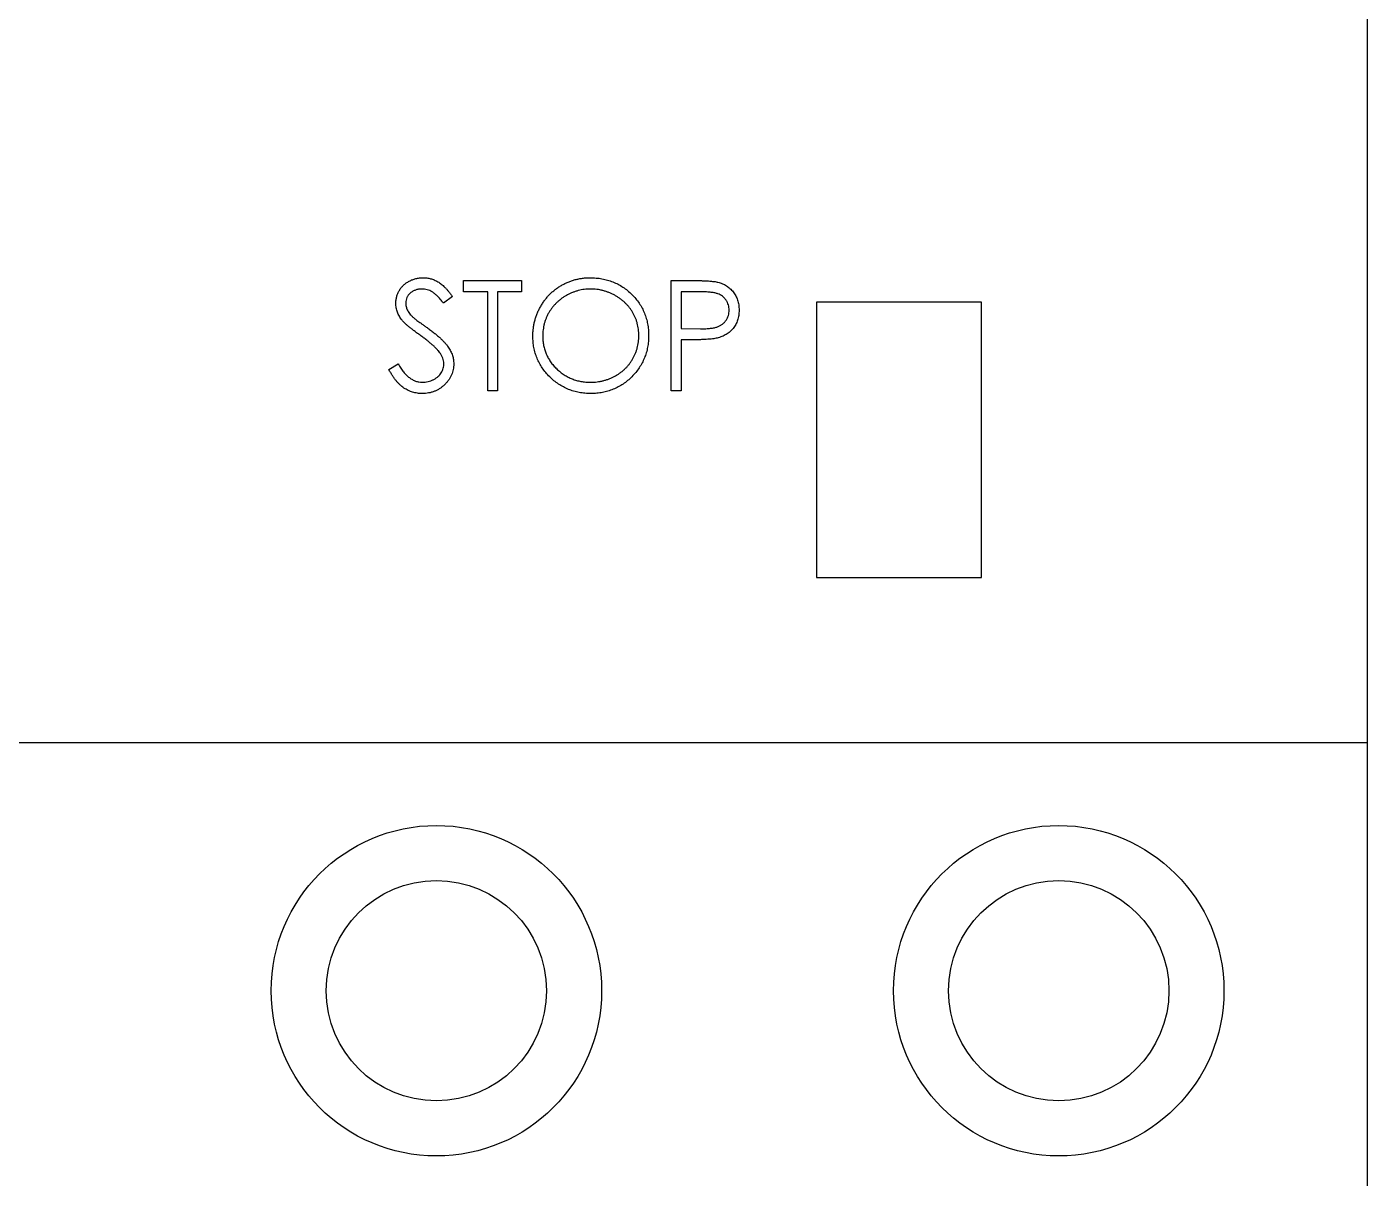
# Model space of a CAD drawing. Extents: x 325911 to 326677, y 288748 to 289948.
# Drawn here: x 326323.55 to 326347.89, y 289053.48 to 289074.38 of the extents above; entities that cross this region are included whole.
import ezdxf

# ---------------------------------------------------------------- set-up
doc = ezdxf.new("R2010")
doc.units = 0
doc.header["$MEASUREMENT"] = 0
doc.layers.add('PV-261', color=7, linetype='Continuous')

# ---------------------------------------------------------------- blocks, each defined once
blk = doc.blocks.new('Manufacturer上海良信PartName热继电器SeriesNDR2-38ShellFrameLimitingCurrentRemarkPartTypeMinCurrent1MaxCurrent38Poles3PMinPower0MaxPower0LibType3DelFlgfalseUpdateDate2023-01-0100000')
at = {"layer": 'PV-261'}
for p, q in [((22.5, 17.5), (22.5, -2.5)), ((6.095, 5.688), (6.095, 5.893)), ((6.095, 5.893), (7.146, 5.893)), ((7.146, 5.893), (7.146, 5.688)), ((9.864, 5.893), (10.256, 5.893)), ((9.864, 3.893), (9.864, 5.893)), ((5.89, 5.606), (5.728, 5.483)), ((6.531, 5.688), (6.095, 5.688)), ((6.531, 3.893), (6.531, 5.688)), ((7.146, 5.688), (6.71, 5.688)), ((6.71, 5.688), (6.71, 3.893)), ((10.409, 5.688), (10.044, 5.688)), ((10.044, 5.688), (10.044, 5.021)), ((15.5, 5.5), (12.5, 5.5)), ((12.5, 5.5), (12.5, 0.5)), ((15.5, 0.5), (15.5, 5.5)), ((10.044, 5.021), (10.394, 5.017)), ((10.187, 4.816), (10.044, 4.816)), ((10.044, 4.816), (10.044, 3.893)), ((4.736, 4.279), (4.905, 4.38)), ((6.71, 3.893), (6.531, 3.893)), ((10.044, 3.893), (9.864, 3.893)), ((12.5, 0.5), (15.5, 0.5)), ((22.5, -2.5), (-22.5, -2.5)), ((22.5, -2.5), (22.5, -14.5))]:
    blk.add_line(p, q, dxfattribs=at)
for centre, radius in [((5.6, -7), 3), ((16.9, -7), 3), ((5.6, -7), 2), ((16.9, -7), 2)]:
    blk.add_circle(centre, radius, dxfattribs=at)
for points, knots in [([(4.864, 5.477), (4.865, 5.499), (4.866, 5.54), (4.879, 5.602), (4.899, 5.66), (4.926, 5.715), (4.962, 5.765), (5.003, 5.811), (5.052, 5.85), (5.106, 5.884), (5.165, 5.91), (5.226, 5.93), (5.291, 5.942), (5.335, 5.943), (5.357, 5.944)], [0, 0, 0, 0, 0.083785, 0.16578, 0.24628, 0.327461, 0.408797, 0.489715, 0.571376, 0.655523, 0.741019, 0.826547, 0.911989, 1, 1, 1, 1]), ([(5.357, 5.944), (5.38, 5.943), (5.427, 5.942), (5.496, 5.928), (5.563, 5.904), (5.616, 5.878), (5.658, 5.852), (5.69, 5.828), (5.722, 5.8), (5.755, 5.769), (5.788, 5.733), (5.822, 5.694), (5.856, 5.652), (5.878, 5.621), (5.89, 5.606)], [0, 0, 0, 0, 0.107233, 0.213252, 0.31883, 0.426794, 0.483646, 0.543604, 0.608308, 0.677127, 0.750686, 0.828713, 0.91219, 1, 1, 1, 1]), ([(7.351, 4.884), (7.352, 4.908), (7.352, 4.955), (7.36, 5.025), (7.37, 5.094), (7.385, 5.162), (7.405, 5.228), (7.429, 5.294), (7.457, 5.357), (7.49, 5.419), (7.526, 5.479), (7.566, 5.536), (7.608, 5.589), (7.654, 5.639), (7.703, 5.686), (7.756, 5.729), (7.811, 5.769), (7.869, 5.805), (7.93, 5.838), (7.992, 5.866), (8.055, 5.89), (8.12, 5.91), (8.186, 5.925), (8.252, 5.936), (8.321, 5.943), (8.367, 5.944), (8.39, 5.944)], [0, 0, 0, 0, 0.043209, 0.085873, 0.12812, 0.170152, 0.211918, 0.253753, 0.296006, 0.338443, 0.381015, 0.42282, 0.464089, 0.505126, 0.545975, 0.586985, 0.628339, 0.670084, 0.711992, 0.753039, 0.794049, 0.834886, 0.875498, 0.916547, 0.958004, 1, 1, 1, 1]), ([(8.39, 5.944), (8.427, 5.943), (8.5, 5.941), (8.606, 5.927), (8.708, 5.903), (8.807, 5.87), (8.899, 5.827), (8.988, 5.775), (9.071, 5.713), (9.149, 5.642), (9.22, 5.564), (9.283, 5.482), (9.336, 5.394), (9.379, 5.303), (9.413, 5.207), (9.436, 5.106), (9.451, 5.001), (9.453, 4.93), (9.454, 4.894)], [0, 0, 0, 0, 0.06657, 0.130749, 0.193413, 0.254989, 0.316114, 0.377262, 0.439401, 0.502971, 0.566525, 0.628231, 0.689091, 0.749345, 0.81017, 0.87161, 0.934869, 1, 1, 1, 1]), ([(10.256, 5.893), (10.283, 5.893), (10.335, 5.893), (10.409, 5.891), (10.476, 5.889), (10.537, 5.886), (10.59, 5.882), (10.637, 5.876), (10.677, 5.871), (10.701, 5.865), (10.712, 5.863)], [0, 0, 0, 0, 0.176956, 0.339055, 0.486318, 0.618781, 0.735619, 0.838742, 0.926457, 1, 1, 1, 1]), ([(10.712, 5.863), (10.726, 5.859), (10.753, 5.852), (10.792, 5.837), (10.83, 5.819), (10.866, 5.799), (10.899, 5.775), (10.931, 5.749), (10.96, 5.72), (10.988, 5.688), (11.013, 5.655), (11.035, 5.618), (11.053, 5.58), (11.069, 5.539), (11.08, 5.496), (11.089, 5.452), (11.094, 5.405), (11.095, 5.373), (11.095, 5.356)], [0, 0, 0, 0, 0.062481, 0.12349, 0.183411, 0.243153, 0.302127, 0.36171, 0.421842, 0.482932, 0.544552, 0.605681, 0.66768, 0.729984, 0.794551, 0.860346, 0.928907, 1, 1, 1, 1]), ([(5.337, 5.739), (5.316, 5.738), (5.276, 5.737), (5.22, 5.722), (5.169, 5.699), (5.125, 5.667), (5.089, 5.629), (5.062, 5.585), (5.047, 5.537), (5.045, 5.503), (5.044, 5.486)], [0, 0, 0, 0, 0.143073, 0.275903, 0.402371, 0.528414, 0.650356, 0.765895, 0.880774, 1, 1, 1, 1]), ([(5.728, 5.483), (5.718, 5.495), (5.699, 5.52), (5.67, 5.554), (5.643, 5.585), (5.617, 5.612), (5.592, 5.636), (5.568, 5.657), (5.545, 5.675), (5.516, 5.693), (5.479, 5.712), (5.434, 5.728), (5.386, 5.737), (5.353, 5.738), (5.337, 5.739)], [0, 0, 0, 0, 0.0984694, 0.1896291, 0.2741841, 0.3521832, 0.4231989, 0.4885509, 0.5484733, 0.6014402, 0.7011981, 0.7995918, 0.8985451, 1, 1, 1, 1]), ([(8.399, 5.739), (8.38, 5.739), (8.342, 5.738), (8.286, 5.732), (8.23, 5.724), (8.176, 5.711), (8.122, 5.694), (8.069, 5.675), (8.016, 5.652), (7.965, 5.625), (7.915, 5.595), (7.868, 5.563), (7.824, 5.528), (7.783, 5.491), (7.744, 5.451), (7.708, 5.409), (7.675, 5.364), (7.645, 5.317), (7.618, 5.268), (7.595, 5.217), (7.575, 5.165), (7.559, 5.112), (7.546, 5.057), (7.538, 5.001), (7.531, 4.943), (7.531, 4.904), (7.531, 4.885)], [0, 0, 0, 0, 0.0420233, 0.0836449, 0.1249838, 0.1662475, 0.2077016, 0.2496311, 0.2917418, 0.3347429, 0.3774602, 0.4195563, 0.4610442, 0.5020963, 0.5428907, 0.5838008, 0.6248636, 0.6662247, 0.7073992, 0.7485567, 0.7896546, 0.8307397, 0.8720701, 0.9139934, 0.9564981, 1, 1, 1, 1]), ([(9.274, 4.894), (9.274, 4.913), (9.274, 4.952), (9.268, 5.009), (9.259, 5.064), (9.247, 5.118), (9.231, 5.171), (9.211, 5.222), (9.188, 5.272), (9.161, 5.32), (9.131, 5.367), (9.098, 5.411), (9.062, 5.452), (9.023, 5.492), (8.981, 5.529), (8.936, 5.563), (8.889, 5.596), (8.839, 5.625), (8.787, 5.652), (8.734, 5.675), (8.68, 5.695), (8.625, 5.711), (8.569, 5.724), (8.513, 5.732), (8.456, 5.738), (8.418, 5.739), (8.399, 5.739)], [0, 0, 0, 0, 0.042915, 0.08513, 0.126473, 0.167453, 0.207976, 0.248249, 0.28875, 0.32967, 0.370537, 0.411129, 0.451819, 0.492406, 0.533486, 0.575263, 0.617441, 0.660672, 0.70394, 0.746868, 0.789079, 0.831104, 0.873238, 0.915166, 0.957381, 1, 1, 1, 1]), ([(10.915, 5.356), (10.915, 5.372), (10.913, 5.404), (10.903, 5.45), (10.885, 5.495), (10.86, 5.537), (10.83, 5.575), (10.795, 5.608), (10.755, 5.634), (10.718, 5.651), (10.685, 5.661), (10.656, 5.669), (10.624, 5.675), (10.588, 5.679), (10.549, 5.683), (10.505, 5.686), (10.459, 5.688), (10.426, 5.688), (10.409, 5.688)], [0, 0, 0, 0, 0.070044, 0.139238, 0.208197, 0.279173, 0.349987, 0.418354, 0.48761, 0.557411, 0.59533, 0.637964, 0.685913, 0.738185, 0.796103, 0.858517, 0.926658, 1, 1, 1, 1]), ([(4.976, 5.173), (4.967, 5.185), (4.95, 5.208), (4.927, 5.244), (4.907, 5.281), (4.892, 5.319), (4.879, 5.357), (4.87, 5.397), (4.865, 5.437), (4.864, 5.464), (4.864, 5.477)], [0, 0, 0, 0, 0.133507, 0.262559, 0.388264, 0.512667, 0.633722, 0.755394, 0.877553, 1, 1, 1, 1]), ([(5.044, 5.486), (5.044, 5.475), (5.044, 5.454), (5.051, 5.422), (5.059, 5.39), (5.071, 5.359), (5.089, 5.327), (5.112, 5.295), (5.141, 5.261), (5.164, 5.239), (5.175, 5.227)], [0, 0, 0, 0, 0.107285, 0.214746, 0.322939, 0.434116, 0.553412, 0.686073, 0.834256, 1, 1, 1, 1]), ([(10.394, 5.017), (10.411, 5.017), (10.444, 5.017), (10.492, 5.019), (10.536, 5.022), (10.576, 5.025), (10.614, 5.031), (10.647, 5.036), (10.677, 5.044), (10.712, 5.055), (10.751, 5.073), (10.793, 5.1), (10.829, 5.133), (10.86, 5.171), (10.885, 5.214), (10.903, 5.259), (10.913, 5.306), (10.915, 5.339), (10.915, 5.356)], [0, 0, 0, 0, 0.072538, 0.140034, 0.202496, 0.260575, 0.313228, 0.361583, 0.404878, 0.444127, 0.5164, 0.586507, 0.655085, 0.724384, 0.793974, 0.861638, 0.930111, 1, 1, 1, 1]), ([(11.095, 5.356), (11.095, 5.34), (11.094, 5.308), (11.089, 5.261), (11.081, 5.216), (11.069, 5.173), (11.054, 5.133), (11.036, 5.094), (11.014, 5.058), (10.989, 5.024), (10.961, 4.993), (10.931, 4.964), (10.898, 4.938), (10.863, 4.915), (10.824, 4.894), (10.784, 4.876), (10.741, 4.861), (10.711, 4.853), (10.696, 4.849)], [0, 0, 0, 0, 0.070119, 0.137192, 0.202016, 0.264631, 0.326117, 0.38601, 0.445812, 0.505298, 0.564633, 0.624283, 0.683902, 0.743953, 0.805388, 0.868388, 0.933084, 1, 1, 1, 1]), ([(5.304, 4.901), (5.283, 4.916), (5.242, 4.944), (5.186, 4.987), (5.136, 5.026), (5.092, 5.062), (5.054, 5.094), (5.022, 5.123), (4.996, 5.149), (4.982, 5.165), (4.976, 5.173)], [0, 0, 0, 0, 0.1815353, 0.3470817, 0.4955678, 0.6283573, 0.7455197, 0.8458308, 0.9307818, 1, 1, 1, 1]), ([(5.175, 5.227), (5.18, 5.223), (5.19, 5.214), (5.209, 5.199), (5.234, 5.18), (5.265, 5.157), (5.301, 5.13), (5.344, 5.1), (5.392, 5.065), (5.426, 5.041), (5.444, 5.028)], [0, 0, 0, 0, 0.052594, 0.124952, 0.218094, 0.333502, 0.468789, 0.624938, 0.801683, 1, 1, 1, 1]), ([(5.664, 4.582), (5.655, 4.593), (5.636, 4.617), (5.604, 4.653), (5.566, 4.69), (5.524, 4.73), (5.476, 4.77), (5.423, 4.813), (5.365, 4.856), (5.325, 4.886), (5.304, 4.901)], [0, 0, 0, 0, 0.090279, 0.18953, 0.299198, 0.418926, 0.548376, 0.688136, 0.839084, 1, 1, 1, 1]), ([(5.444, 5.028), (5.466, 5.012), (5.508, 4.982), (5.568, 4.936), (5.622, 4.891), (5.671, 4.847), (5.715, 4.805), (5.753, 4.764), (5.787, 4.725), (5.823, 4.674), (5.86, 4.612), (5.892, 4.536), (5.912, 4.46), (5.914, 4.408), (5.915, 4.383)], [0, 0, 0, 0, 0.096972, 0.187773, 0.272396, 0.351321, 0.424335, 0.491909, 0.554233, 0.611268, 0.716348, 0.81454, 0.908495, 1, 1, 1, 1]), ([(8.406, 3.842), (8.37, 3.842), (8.298, 3.844), (8.193, 3.859), (8.092, 3.883), (7.996, 3.916), (7.904, 3.959), (7.817, 4.012), (7.733, 4.074), (7.656, 4.145), (7.584, 4.223), (7.522, 4.305), (7.469, 4.392), (7.426, 4.483), (7.392, 4.577), (7.369, 4.676), (7.354, 4.779), (7.352, 4.849), (7.351, 4.884)], [0, 0, 0, 0, 0.065819, 0.129747, 0.192072, 0.253459, 0.31457, 0.37628, 0.439026, 0.503267, 0.567493, 0.629705, 0.691, 0.751452, 0.812004, 0.87315, 0.935635, 1, 1, 1, 1]), ([(7.531, 4.885), (7.532, 4.856), (7.533, 4.799), (7.545, 4.716), (7.565, 4.636), (7.593, 4.559), (7.629, 4.486), (7.673, 4.416), (7.725, 4.35), (7.784, 4.288), (7.849, 4.232), (7.918, 4.182), (7.99, 4.14), (8.065, 4.106), (8.144, 4.079), (8.226, 4.061), (8.311, 4.048), (8.369, 4.047), (8.399, 4.047)], [0, 0, 0, 0, 0.064504, 0.126899, 0.187747, 0.24815, 0.308586, 0.369583, 0.431827, 0.49618, 0.560668, 0.623504, 0.68526, 0.746537, 0.808327, 0.870486, 0.934317, 1, 1, 1, 1]), ([(8.399, 4.047), (8.418, 4.047), (8.458, 4.047), (8.516, 4.053), (8.573, 4.062), (8.629, 4.074), (8.684, 4.09), (8.738, 4.108), (8.791, 4.132), (8.842, 4.157), (8.892, 4.187), (8.939, 4.218), (8.983, 4.253), (9.024, 4.29), (9.063, 4.329), (9.098, 4.371), (9.131, 4.416), (9.161, 4.463), (9.188, 4.512), (9.211, 4.563), (9.231, 4.615), (9.247, 4.668), (9.259, 4.723), (9.268, 4.779), (9.274, 4.836), (9.274, 4.875), (9.274, 4.894)], [0, 0, 0, 0, 0.043633, 0.086538, 0.129177, 0.171436, 0.213416, 0.255266, 0.297369, 0.339941, 0.382347, 0.423953, 0.464871, 0.505572, 0.546003, 0.586568, 0.627065, 0.668271, 0.709549, 0.750428, 0.791096, 0.832027, 0.873136, 0.914611, 0.956956, 1, 1, 1, 1]), ([(9.454, 4.894), (9.453, 4.858), (9.451, 4.787), (9.436, 4.683), (9.413, 4.583), (9.379, 4.487), (9.336, 4.395), (9.283, 4.308), (9.221, 4.224), (9.15, 4.147), (9.073, 4.075), (8.99, 4.013), (8.903, 3.959), (8.811, 3.917), (8.716, 3.882), (8.616, 3.859), (8.513, 3.844), (8.442, 3.842), (8.406, 3.842)], [0, 0, 0, 0, 0.065227, 0.128569, 0.19032, 0.251378, 0.312388, 0.373789, 0.436431, 0.500567, 0.564687, 0.627136, 0.688455, 0.749246, 0.810155, 0.871671, 0.934773, 1, 1, 1, 1]), ([(10.696, 4.849), (10.683, 4.846), (10.656, 4.84), (10.611, 4.834), (10.558, 4.828), (10.498, 4.824), (10.431, 4.82), (10.356, 4.818), (10.274, 4.816), (10.217, 4.816), (10.187, 4.816)], [0, 0, 0, 0, 0.075173, 0.164746, 0.268017, 0.385912, 0.517789, 0.663691, 0.824413, 1, 1, 1, 1]), ([(5.344, 4.047), (5.362, 4.047), (5.396, 4.048), (5.448, 4.057), (5.497, 4.072), (5.544, 4.092), (5.589, 4.117), (5.627, 4.147), (5.661, 4.18), (5.688, 4.218), (5.709, 4.258), (5.725, 4.299), (5.734, 4.342), (5.735, 4.371), (5.736, 4.386)], [0, 0, 0, 0, 0.091264, 0.18093, 0.270088, 0.360156, 0.448343, 0.532666, 0.613834, 0.693982, 0.772716, 0.849335, 0.923967, 1, 1, 1, 1]), ([(5.915, 4.383), (5.915, 4.365), (5.914, 4.329), (5.906, 4.277), (5.893, 4.227), (5.874, 4.178), (5.851, 4.131), (5.822, 4.086), (5.788, 4.043), (5.749, 4.002), (5.707, 3.965), (5.662, 3.931), (5.614, 3.904), (5.565, 3.881), (5.513, 3.863), (5.459, 3.851), (5.402, 3.843), (5.364, 3.842), (5.344, 3.842)], [0, 0, 0, 0, 0.061484, 0.121775, 0.18092, 0.240256, 0.300114, 0.361146, 0.423501, 0.488669, 0.553954, 0.617581, 0.680238, 0.742187, 0.804663, 0.868259, 0.93302, 1, 1, 1, 1]), ([(5.736, 4.386), (5.735, 4.402), (5.733, 4.436), (5.719, 4.486), (5.696, 4.535), (5.675, 4.566), (5.664, 4.582)], [0, 0, 0, 0, 0.234723, 0.477158, 0.728556, 1, 1, 1, 1]), ([(5.344, 3.842), (5.329, 3.842), (5.299, 3.842), (5.255, 3.848), (5.211, 3.855), (5.169, 3.866), (5.128, 3.88), (5.088, 3.898), (5.049, 3.918), (5.011, 3.942), (4.973, 3.969), (4.937, 4.001), (4.901, 4.037), (4.867, 4.077), (4.833, 4.121), (4.8, 4.17), (4.767, 4.223), (4.746, 4.26), (4.736, 4.279)], [0, 0, 0, 0, 0.057208, 0.113696, 0.169178, 0.224159, 0.27872, 0.333794, 0.389241, 0.445822, 0.503704, 0.564294, 0.627975, 0.695038, 0.765373, 0.839611, 0.917538, 1, 1, 1, 1]), ([(4.905, 4.38), (4.921, 4.354), (4.951, 4.303), (5.001, 4.235), (5.053, 4.177), (5.107, 4.13), (5.164, 4.093), (5.222, 4.066), (5.282, 4.05), (5.324, 4.048), (5.344, 4.047)], [0, 0, 0, 0, 0.159004, 0.304646, 0.438547, 0.562322, 0.677433, 0.786897, 0.893611, 1, 1, 1, 1])]:
    blk.add_open_spline(points, degree=3, knots=knots, dxfattribs=at)

msp = doc.modelspace()

# ---------------------------------------------------------------- block references
msp.add_blockref('Manufacturer上海良信PartName热继电器SeriesNDR2-38ShellFrameLimitingCurrentRemarkPartTypeMinCurrent1MaxCurrent38Poles3PMinPower0MaxPower0LibType3DelFlgfalseUpdateDate2023-01-0100000', (326325.389, 289063.885))

doc.saveas('drawing.dxf')
